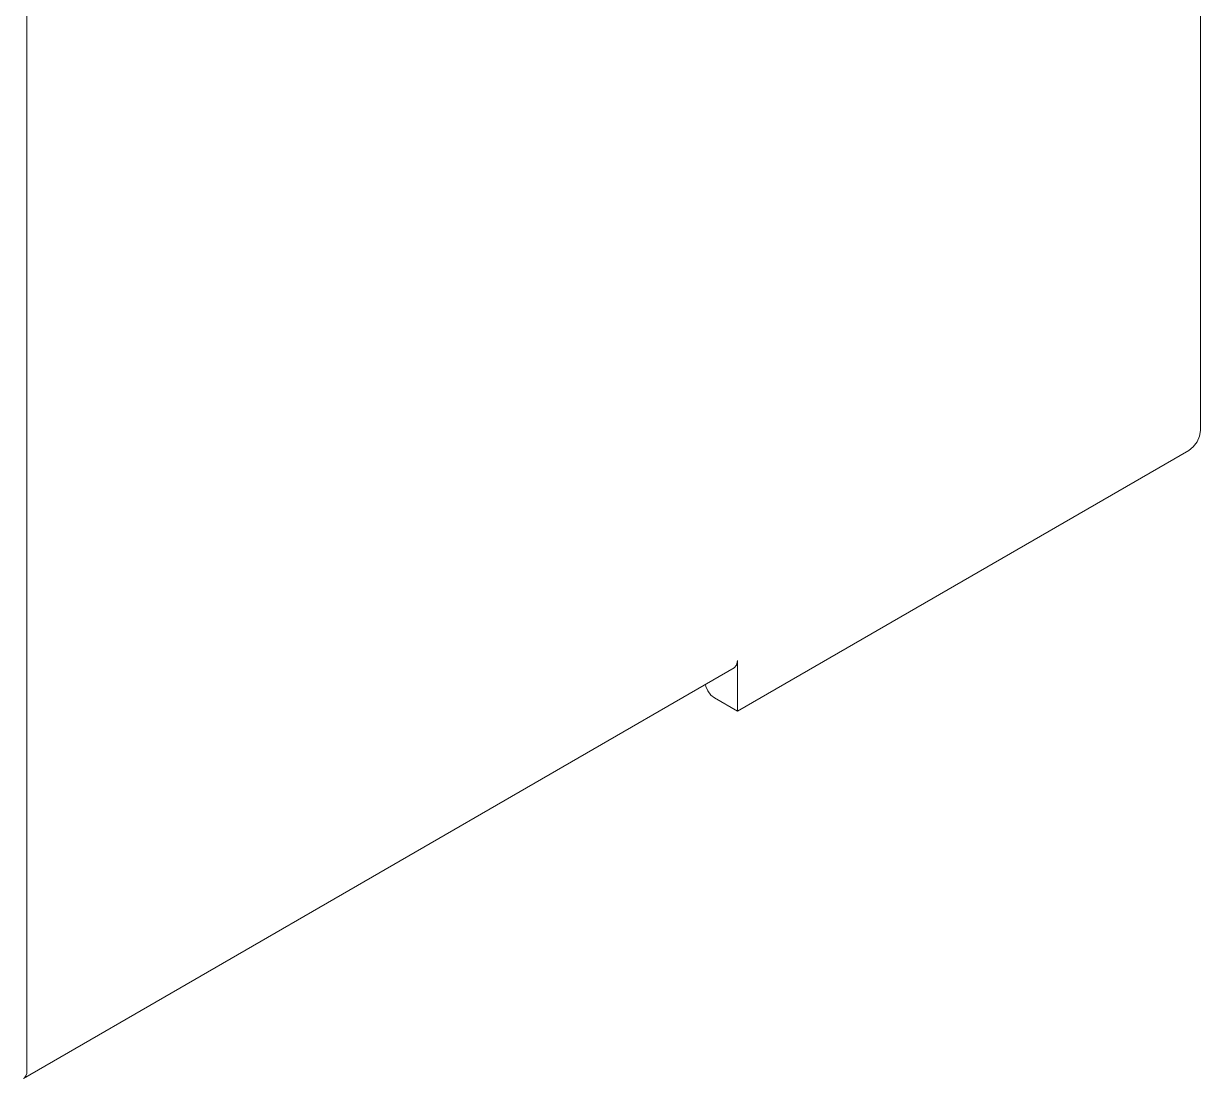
# Model space of a CAD drawing. Header units: inches. Extents: x 67578 to 72421, y -34894 to -31675.
# Drawn here: x 69309.9 to 69367.1, y -33431.7 to -33380.5 of the extents above; entities that cross this region are included whole.
import ezdxf

# ---------------------------------------------------------------- set-up
doc = ezdxf.new("R2010")
doc.units = ezdxf.units.IN
doc.header["$MEASUREMENT"] = 0

# ---------------------------------------------------------------- blocks, each defined once
blk = doc.blocks.new('ET200S')
at = {"lineweight": 0}
for p, q in [((144.472, -33.076), (144.472, 25.63)), ((108.621, -52.631), (108.621, 12.852)), ((144.445, -33.248), (144.472, -33.076)), ((144.253, -33.58), (144.368, -33.425)), ((144.368, -33.425), (144.445, -33.248)), ((144.118, -33.689), (130.329, -41.649)), ((144.118, -33.689), (144.253, -33.58)), ((130.303, -40.239), (130.226, -40.327)), ((130.329, -40.098), (130.303, -40.239)), ((130.329, -40.098), (130.329, -41.649)), ((108.518, -52.86), (130.226, -40.327)), ((129.352, -40.832), (129.361, -40.889)), ((129.361, -40.889), (129.422, -41.03)), ((129.422, -41.03), (129.514, -41.154)), ((129.514, -41.154), (129.622, -41.241)), ((130.329, -41.649), (129.622, -41.241)), ((108.518, -52.86), (108.547, -52.839)), ((108.547, -52.839), (108.591, -52.78)), ((108.591, -52.78), (108.615, -52.707)), ((108.615, -52.707), (108.621, -52.631))]:
    blk.add_line(p, q, dxfattribs=at)

msp = doc.modelspace()

# ---------------------------------------------------------------- block references
at = {"xscale": 1.59100124616462, "yscale": 1.59100124616462, "zscale": 1.59100124616462}
msp.add_blockref('ET200S', (69137.204, -33347.624), dxfattribs=at)

doc.saveas('drawing.dxf')
